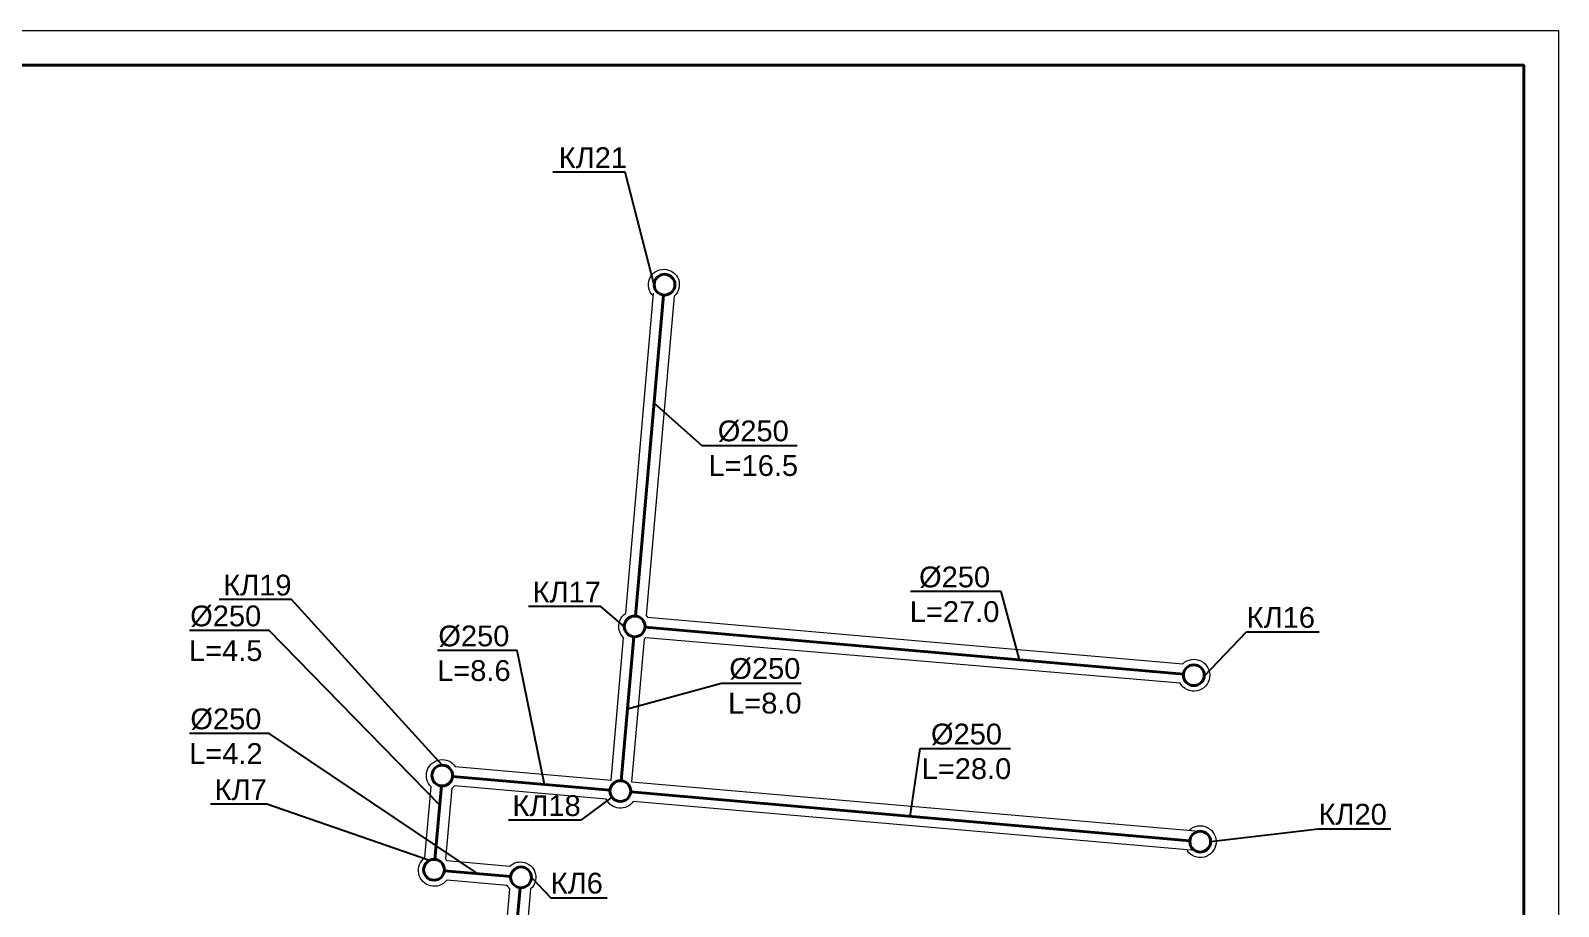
# Model space of a CAD drawing. Header units: millimetres. Extents: x 946 to 259010, y 548 to 42559.
# Drawn here: x 136785 to 151486, y 31733 to 40159 of the extents above; entities that cross this region are included whole.
import ezdxf
from ezdxf import colors
from ezdxf.entities.mleader import LeaderData, LeaderLine
from ezdxf.math import Vec2, Vec3

# ---------------------------------------------------------------- set-up
doc = ezdxf.new("R2010")
doc.units = ezdxf.units.MM
doc.linetypes.add('2-Columns and grid$0$084_(М5) Неукрепленный откос', pattern=[0])
for name, color, linetype, lineweight in [('00-рамка', 7, 'Continuous', 40), ('19-канальяК2', 54, 'Continuous', 40), ('Размеры КР', 23, 'Continuous', 13)]:
    doc.layers.add(name, color=color, linetype=linetype, lineweight=lineweight)
doc.styles.add('2_0-Ариел', font='arial.ttf', dxfattribs={"height": 2})
doc.styles.get("Standard").update_dxf_attribs({"font": 'arial.ttf'})
doc.linetypes.add('Каналья-К2', pattern='A,20,-4,["К2",Standard,S=2,R=0,X=-2,Y=-1],-2.3', length=26.3)

# ---------------------------------------------------------------- blocks, each defined once
blk = doc.blocks.new('_None')

msp = doc.modelspace()

# ---------------------------------------------------------------- linework, layer by layer
at = {"layer": '00-рамка', "lineweight": 15}
msp.add_lwpolyline([(123485.7, 40159), (151485.7, 40159), (151485.7, 559), (123485.7, 559)], close=True, dxfattribs=at)
at = {"layer": '00-рамка', "lineweight": 40}
msp.add_lwpolyline([(124819, 39825.7), (151152.4, 39825.7), (151152.4, 892.3), (124819, 892.3)], close=True, dxfattribs=at)
at = {"layer": '19-канальяК2', "linetype": 'Каналья-К2', "ltscale": 1.5}
for p, q in [((142606.9, 34526.4), (142876.3, 37614.7)), ((142697.8, 34418.1), (147878.2, 33966.3)), ((142468.8, 32942.4), (142589.5, 34327.2)), ((140846.2, 32983.6), (142360.5, 32851.5)), ((140676.2, 32185.3), (140737.9, 32892.7)), ((142559.7, 32834.1), (147939.3, 32364.9)), ((140767.1, 32077), (141404.7, 32021.4)), ((141058.1, 26896.2), (141495.6, 31913.1))]:
    msp.add_line(p, q, dxfattribs=at)
at = {"layer": '19-канальяК2', "linetype": 'Continuous'}
for centre in [(142885, 37714.3), (142598.2, 34426.8), (147977.8, 33957.6), (140746.6, 32992.3), (142460.1, 32842.8), (148038.9, 32356.3), (140667.5, 32085.7), (141504.3, 32012.7)]:
    msp.add_circle(centre, 100, dxfattribs=at)
at = {"layer": 'Размеры КР', "color": 0, "linetype": '2-Columns and grid$0$084_(М5) Неукрепленный откос', "lineweight": 13, "ltscale": 100}
for p, q in [((142511.8, 34553.4), (142780.4, 37632.9)), ((142977.6, 37602.7), (142708.6, 34533.1)), ((142722.6, 34516.3), (147870.7, 34067.2)), ((142371.9, 32949.1), (142491.2, 34317.1)), ((142688.4, 34302.9), (142568.3, 32932)), ((147845.7, 33880), (142705.4, 34317.3)), ((140872.3, 33079.9), (142371.8, 32949.1)), ((142568.3, 32932), (148028.7, 32455.7)), ((140580.3, 32203), (140639.6, 32882.6)), ((140838.3, 32869.5), (140778.8, 32187.6)), ((142324.7, 32764.8), (140862.7, 32892.3)), ((147986.7, 32271), (142582.8, 32742.3)), ((140789.2, 32173.7), (141396.3, 32120.7)), ((141371.5, 31934.5), (140789.7, 31985.2)), ((141277.3, 30527), (141397.3, 31903.1)), ((141597, 31901.1), (141475.7, 30509.7))]:
    msp.add_line(p, q, dxfattribs=at)
for points in [[(142777.9, 37604.7, -2.5945787), (142977.6, 37602.7)], [(142491.2, 34317.1, -0.4736059), (142511.8, 34553.4)], [(142708.6, 34533.1, -0.0356425), (142722.6, 34516.3)], [(142705.4, 34317.3, -0.0363813), (142688.4, 34302.9, -0.0363813)], [(147870.7, 34067.2, -2.9018586), (147845.7, 33880)], [(140639.6, 32882.6, -1.0991879), (140872.3, 33079.9, -1.0991879)], [(142371.8, 32949.1, -0.0000985), (142371.9, 32949.1)], [(140862.7, 32892.3, -0.0546322), (140838.3, 32869.5)], [(142582.8, 32742.3, -0.5763653), (142324.7, 32764.8)], [(147934.7, 32468.6, -2.6933544), (147912.3, 32269.9)], [(140789.7, 31985.2, -1.1532311), (140580.3, 32203)], [(140778.7, 32185.7, -0.0261842), (140789.2, 32173.7, -0.0261842)], [(141396.3, 32120.7, -1.014606), (141597, 31901.1)], [(141397.3, 31903.1, -0.0686644), (141371.5, 31934.5, -0.0686644)]]:
    msp.add_lwpolyline(points, format="xyb", dxfattribs=at)

# ---------------------------------------------------------------- leaders
at = {"layer": '19-канальяК2', "lineweight": 30}
ml = msp.add_multileader_mtext('Standard', dxfattribs=at)
ml.set_content('КЛ21', color=256, style='2_0-Ариел')
ml.set_leader_properties()
ml.set_arrow_properties(name='NONE')
ml.build(insert=Vec2(0, 0))
ml.multileader.update_dxf_attribs({"text_left_attachment_type": 6, "text_right_attachment_type": 6, "dogleg_length": 0, "arrow_head_size": 100})
ctx = ml.context
ctx.base_point, ctx.char_height, ctx.arrow_head_size, ctx.landing_gap_size, ctx.plane_origin = Vec3(141885.9, 38796.5, 530), 200, 100, 18, Vec3(157369.7, 49575.7, 530)
ctx.left_attachment, ctx.right_attachment, ctx.text_align_type = 6, 6, 1
notes = []
notes.append((ctx, [(1, (1, 1, 0), (142505.5, 38796.5, 530), (-1, 0), 0, [(0, [(142785, 37714.3, 530)], 0, [])])]))
ctx.mtext.insert, ctx.mtext.alignment, ctx.mtext.flow_direction = Vec3(142195.7, 39036.5, 530), 2, 5
ml = msp.add_multileader_mtext('Standard', dxfattribs=at)
ml.set_content('%%C250\\PL=16.5', color=256, style='2_0-Ариел')
ml.set_leader_properties()
ml.set_arrow_properties(name='NONE')
ml.build(insert=Vec2(0, 0))
ml.multileader.update_dxf_attribs({"text_left_attachment_type": 6, "text_right_attachment_type": 6, "dogleg_length": 0.36, "arrow_head_size": 18})
ctx = ml.context
ctx.base_point, ctx.char_height, ctx.arrow_head_size, ctx.landing_gap_size, ctx.plane_origin = Vec3(143314.6, 36167.9), 200, 18, 9, Vec3(143659.8, 38500.9)
ctx.left_attachment, ctx.right_attachment, ctx.text_align_type = 6, 6, 1
notes.append((ctx, [(1, (1, 1, 0), (143242.6, 36167.9), (1, 0), 72, [(0, [(142785.4, 36573.4)], 0, [])])]))
ctx.mtext.insert, ctx.mtext.alignment, ctx.mtext.flow_direction = Vec3(143739, 36407.9), 2, 5
ml = msp.add_multileader_mtext('Standard', dxfattribs=at)
ml.set_content('%%C250\\PL=27.0', color=256, style='2_0-Ариел')
ml.set_leader_properties()
ml.set_arrow_properties(name='NONE')
ml.build(insert=Vec2(0, 0))
ml.multileader.update_dxf_attribs({"text_left_attachment_type": 6, "text_right_attachment_type": 6, "dogleg_length": 0.36, "arrow_head_size": 18})
ctx = ml.context
ctx.base_point, ctx.char_height, ctx.arrow_head_size, ctx.landing_gap_size, ctx.plane_origin = Vec3(145252.6, 34762.7), 200, 18, 9, Vec3(144764.5, 35251.5)
ctx.left_attachment, ctx.right_attachment, ctx.text_align_type = 6, 6, 1
notes.append((ctx, [(0, (1, 1, 0), (146123.1, 34762.7), (-1, 0), 24, [(0, [(146301.2, 34103.8)], 0, [])])]))
ctx.mtext.insert, ctx.mtext.alignment, ctx.mtext.flow_direction = Vec3(145675.8, 35002.7), 2, 5
ml = msp.add_multileader_mtext('Standard', dxfattribs=at)
ml.set_content('КЛ19', color=256, style='2_0-Ариел')
ml.set_leader_properties()
ml.set_arrow_properties(name='NONE')
ml.build(insert=Vec2(0, 0))
ml.multileader.update_dxf_attribs({"text_left_attachment_type": 6, "text_right_attachment_type": 6, "dogleg_length": 0, "arrow_head_size": 100})
ctx = ml.context
ctx.base_point, ctx.char_height, ctx.arrow_head_size, ctx.landing_gap_size, ctx.plane_origin = Vec3(138638.8, 34684.5), 200, 100, 18, Vec3(155223.5, 45541.8)
ctx.left_attachment, ctx.right_attachment, ctx.text_align_type = 6, 6, 1
notes.append((ctx, [(1, (1, 1, 0), (139297.5, 34684.5), (-1, 0), 0, [(0, [(140746.6, 33092.3)], 0, [])])]))
ctx.mtext.insert, ctx.mtext.alignment, ctx.mtext.flow_direction = Vec3(138968.1, 34924.5), 2, 5
ml = msp.add_multileader_mtext('Standard', dxfattribs=at)
ml.set_content('КЛ17', color=256, style='2_0-Ариел')
ml.set_leader_properties()
ml.set_arrow_properties(name='NONE')
ml.build(insert=Vec2(0, 0))
ml.multileader.update_dxf_attribs({"text_left_attachment_type": 6, "text_right_attachment_type": 6, "dogleg_length": 0, "arrow_head_size": 100})
ctx = ml.context
ctx.base_point, ctx.char_height, ctx.arrow_head_size, ctx.landing_gap_size, ctx.plane_origin = Vec3(141615.3, 34617.5), 200, 100, 18, Vec3(155709.4, 47091.9)
ctx.left_attachment, ctx.right_attachment, ctx.text_align_type = 6, 6, 1
notes.append((ctx, [(1, (1, 1, 0), (142273.5, 34617.5), (-1, 0), 0, [(0, [(142498.2, 34426.8)], 0, [])])]))
ctx.mtext.insert, ctx.mtext.alignment, ctx.mtext.flow_direction = Vec3(141944.4, 34857.5), 2, 5
ml = msp.add_multileader_mtext('Standard', dxfattribs=at)
ml.set_content('%%C250\\PL=4.5', color=256, style='2_0-Ариел')
ml.set_leader_properties()
ml.set_arrow_properties(name='NONE')
ml.build(insert=Vec2(0, 0))
ml.multileader.update_dxf_attribs({"text_left_attachment_type": 6, "text_right_attachment_type": 6, "dogleg_length": 0.36, "arrow_head_size": 18})
ctx = ml.context
ctx.base_point, ctx.char_height, ctx.arrow_head_size, ctx.landing_gap_size, ctx.plane_origin = Vec3(138316.2, 34387.9), 200, 18, 9, Vec3(138457.8, 35951.4)
ctx.left_attachment, ctx.right_attachment, ctx.text_align_type = 6, 6, 1
notes.append((ctx, [(0, (1, 1, 0), (139081.5, 34387.9), (-1, 0), 72, [(0, [(140721.7, 32706.7)], 0, [])])]))
ctx.mtext.insert, ctx.mtext.alignment, ctx.mtext.flow_direction = Vec3(138662.9, 34627.9), 2, 5
ml = msp.add_multileader_mtext('Standard', dxfattribs=at)
ml.set_content('КЛ16', color=256, style='2_0-Ариел')
ml.set_leader_properties()
ml.set_arrow_properties(name='NONE')
ml.build(insert=Vec2(0, 0))
ml.multileader.update_dxf_attribs({"text_left_attachment_type": 6, "text_right_attachment_type": 6, "dogleg_length": 0, "arrow_head_size": 100})
ctx = ml.context
ctx.base_point, ctx.char_height, ctx.arrow_head_size, ctx.landing_gap_size, ctx.plane_origin = Vec3(148485.8, 34373.8), 200, 100, 18, Vec3(162825.3, 46640.1)
ctx.left_attachment, ctx.right_attachment, ctx.text_align_type = 6, 6, 1
notes.append((ctx, [(0, (1, 1, 0), (148485.8, 34373.8), (1, 0), 0, [(0, [(148077.4, 33948.9)], 0, [])])]))
ctx.mtext.insert, ctx.mtext.alignment, ctx.mtext.flow_direction = Vec3(148814.8, 34613.8), 2, 5
ml = msp.add_multileader_mtext('Standard', dxfattribs=at)
ml.set_content('%%C250\\PL=8.6', color=256, style='2_0-Ариел')
ml.set_leader_properties()
ml.set_arrow_properties(name='NONE')
ml.build(insert=Vec2(0, 0))
ml.multileader.update_dxf_attribs({"text_left_attachment_type": 6, "text_right_attachment_type": 6, "dogleg_length": 0.36, "arrow_head_size": 18})
ctx = ml.context
ctx.base_point, ctx.char_height, ctx.arrow_head_size, ctx.landing_gap_size, ctx.plane_origin = Vec3(140704.7, 34195.5), 200, 18, 9, Vec3(140844.7, 35759)
ctx.left_attachment, ctx.right_attachment, ctx.text_align_type = 6, 6, 1
notes.append((ctx, [(0, (1, 1, 0), (141468.4, 34195.5), (-1, 0), 72, [(0, [(141731.8, 32906.3)], 0, [])])]))
ctx.mtext.insert, ctx.mtext.alignment, ctx.mtext.flow_direction = Vec3(141050.6, 34435.5), 2, 5
ml = msp.add_multileader_mtext('Standard', dxfattribs=at)
ml.set_content('%%C250\\PL=8.0', color=256, style='2_0-Ариел')
ml.set_leader_properties()
ml.set_arrow_properties(name='NONE')
ml.build(insert=Vec2(0, 0))
ml.multileader.update_dxf_attribs({"text_left_attachment_type": 6, "text_right_attachment_type": 6, "dogleg_length": 0.36, "arrow_head_size": 18})
ctx = ml.context
ctx.base_point, ctx.char_height, ctx.arrow_head_size, ctx.landing_gap_size, ctx.plane_origin = Vec3(143504.7, 33882.2), 200, 18, 9, Vec3(143849.9, 35077.4)
ctx.left_attachment, ctx.right_attachment, ctx.text_align_type = 6, 6, 1
notes.append((ctx, [(1, (1, 1, 0), (143432.7, 33882.2), (1, 0), 72, [(0, [(142529.1, 33634.8)], 0, [])])]))
ctx.mtext.insert, ctx.mtext.alignment, ctx.mtext.flow_direction = Vec3(143850.3, 34122.2), 2, 5
ml = msp.add_multileader_mtext('Standard', dxfattribs=at)
ml.set_content('%%C250\\PL=4.2', color=256, style='2_0-Ариел')
ml.set_leader_properties()
ml.set_arrow_properties(name='NONE')
ml.build(insert=Vec2(0, 0))
ml.multileader.update_dxf_attribs({"text_left_attachment_type": 6, "text_right_attachment_type": 6, "dogleg_length": 0.36, "arrow_head_size": 18})
ctx = ml.context
ctx.base_point, ctx.char_height, ctx.arrow_head_size, ctx.landing_gap_size, ctx.plane_origin = Vec3(138319.8, 33397.4), 200, 18, 9, Vec3(138457.8, 34960.9)
ctx.left_attachment, ctx.right_attachment, ctx.text_align_type = 6, 6, 1
notes.append((ctx, [(0, (1, 1, 0), (139081.5, 33397.4), (-1, 0), 72, [(0, [(141085.9, 32049.2)], 0, [])])]))
ctx.mtext.insert, ctx.mtext.alignment, ctx.mtext.flow_direction = Vec3(138664.6, 33637.4), 2, 5
ml = msp.add_multileader_mtext('Standard', dxfattribs=at)
ml.set_content('%%C250\\PL=28.0', color=256, style='2_0-Ариел')
ml.set_leader_properties()
ml.set_arrow_properties(name='NONE')
ml.build(insert=Vec2(0, 0))
ml.multileader.update_dxf_attribs({"text_left_attachment_type": 6, "text_right_attachment_type": 6, "dogleg_length": 0.36, "arrow_head_size": 18})
ctx = ml.context
ctx.base_point, ctx.char_height, ctx.arrow_head_size, ctx.landing_gap_size, ctx.plane_origin = Vec3(145367.1, 33251.8), 200, 18, 9, Vec3(144472.7, 34815.3)
ctx.left_attachment, ctx.right_attachment, ctx.text_align_type = 6, 6, 1
notes.append((ctx, [(1, (1, 1, 0), (145343.1, 33251.8), (1, 0), 24, [(0, [(145249.5, 32599.5)], 0, [])])]))
ctx.mtext.insert, ctx.mtext.alignment, ctx.mtext.flow_direction = Vec3(145790.3, 33491.8), 2, 5
ml = msp.add_multileader_mtext('Standard', dxfattribs=at)
ml.set_content('КЛ7', color=256, style='2_0-Ариел')
ml.set_leader_properties()
ml.set_arrow_properties(name='NONE')
ml.build(insert=Vec2(0, 0))
ml.multileader.update_dxf_attribs({"text_left_attachment_type": 6, "text_right_attachment_type": 6, "dogleg_length": 0, "arrow_head_size": 100})
ctx = ml.context
ctx.base_point, ctx.char_height, ctx.arrow_head_size, ctx.landing_gap_size, ctx.plane_origin = Vec3(138556, 32717), 200, 100, 18, Vec3(154789.7, 44886.6)
ctx.left_attachment, ctx.right_attachment, ctx.text_align_type = 6, 6, 1
notes.append((ctx, [(1, (1, 1, 0), (139058.8, 32717), (-1, 0), 0, [(0, [(140623.8, 32175.6)], 0, [])])]))
ctx.mtext.insert, ctx.mtext.alignment, ctx.mtext.flow_direction = Vec3(138807.4, 32957), 2, 5
ml = msp.add_multileader_mtext('Standard', dxfattribs=at)
ml.set_content('КЛ18', color=256, style='2_0-Ариел')
ml.set_leader_properties()
ml.set_arrow_properties(name='NONE')
ml.build(insert=Vec2(0, 0))
ml.multileader.update_dxf_attribs({"text_left_attachment_type": 6, "text_right_attachment_type": 6, "dogleg_length": 0, "arrow_head_size": 100})
ctx = ml.context
ctx.base_point, ctx.char_height, ctx.arrow_head_size, ctx.landing_gap_size, ctx.plane_origin = Vec3(141420.7, 32563.3), 200, 100, 18, Vec3(157004.4, 45492.9)
ctx.left_attachment, ctx.right_attachment, ctx.text_align_type = 6, 6, 1
notes.append((ctx, [(1, (1, 1, 0), (142079.3, 32563.3), (-1, 0), 0, [(0, [(142379.1, 32784.1)], 0, [])])]))
ctx.mtext.insert, ctx.mtext.alignment, ctx.mtext.flow_direction = Vec3(141750, 32803.3), 2, 5
ml = msp.add_multileader_mtext('Standard', dxfattribs=at)
ml.set_content('КЛ20', color=256, style='2_0-Ариел')
ml.set_leader_properties()
ml.set_arrow_properties(name='NONE')
ml.build(insert=Vec2(0, 0))
ml.multileader.update_dxf_attribs({"text_left_attachment_type": 6, "text_right_attachment_type": 6, "dogleg_length": 0, "arrow_head_size": 100})
ctx = ml.context
ctx.base_point, ctx.char_height, ctx.arrow_head_size, ctx.landing_gap_size, ctx.plane_origin = Vec3(149177.2, 32480.1), 200, 100, 18, Vec3(162665.4, 44902.8)
ctx.left_attachment, ctx.right_attachment, ctx.text_align_type = 6, 6, 1
notes.append((ctx, [(0, (1, 1, 0), (149177.2, 32480.1), (1, 0), 0, [(0, [(148138.9, 32356.3)], 0, [])])]))
ctx.mtext.insert, ctx.mtext.alignment, ctx.mtext.flow_direction = Vec3(149506, 32720.1), 2, 5
ml = msp.add_multileader_mtext('Standard', dxfattribs=at)
ml.set_content('КЛ6', color=256, style='2_0-Ариел')
ml.set_leader_properties()
ml.set_arrow_properties(name='NONE')
ml.build(insert=Vec2(0, 0))
ml.multileader.update_dxf_attribs({"text_left_attachment_type": 6, "text_right_attachment_type": 6, "dogleg_length": 0, "arrow_head_size": 100})
ctx = ml.context
ctx.base_point, ctx.char_height, ctx.arrow_head_size, ctx.landing_gap_size, ctx.plane_origin = Vec3(141789.6, 31817.2), 200, 100, 18, Vec3(155704.2, 44540.7)
ctx.left_attachment, ctx.right_attachment, ctx.text_align_type = 6, 6, 1
notes.append((ctx, [(0, (1, 1, 0), (141789.6, 31817.2), (1, 0), 0, [(0, [(141604.3, 32012.7)], 0, [])])]))
ctx.mtext.insert, ctx.mtext.alignment, ctx.mtext.flow_direction = Vec3(142040.9, 32057.2), 2, 5
for ctx, leaders in notes:
    for number, flags, end, landing, length, lines in leaders:
        leader = LeaderData()
        leader.index, (leader.has_last_leader_line, leader.has_dogleg_vector, leader.attachment_direction) = number, flags
        leader.last_leader_point, leader.dogleg_vector, leader.dogleg_length = Vec3(end), Vec3(landing), length
        for number, points, colour, breaks in lines:
            line = LeaderLine()
            line.index, line.vertices, line.color, line.breaks = number, Vec3.list(points), colors.encode_raw_color(colour), breaks
            leader.lines.append(line)
        ctx.leaders.append(leader)

doc.saveas('drawing.dxf')
